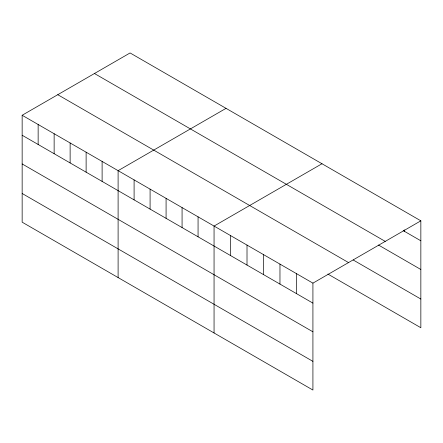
<?xml version="1.0" encoding="UTF-8"?>
<svg xmlns="http://www.w3.org/2000/svg" width="443" height="443" viewBox="0 0 443 443"><rect width="100%" height="100%" fill="white"/><g stroke="black" fill="none" stroke-linecap="round" stroke-linejoin="round"><path stroke-width="0.66" d="M22.15 115.263L312.919 283.138L312.919 390.05L22.15 222.176L22.15 115.263L130.081 52.95L420.85 220.824L420.85 327.737L327.875 274.056M226.035 108.352L118.104 170.666L118.104 277.573M321.989 163.749L214.058 226.063L214.058 332.97M312.919 283.138L420.85 220.824M403.196 230.609L420.85 240.804M94.464 73.516L385.233 241.391M378.483 245.029L420.85 269.494M353.176 259.975L420.85 299.047M57.767 94.702L348.536 262.577M22.15 135.242L312.919 303.117M22.15 163.932L312.919 331.807M22.15 193.486L312.919 361.361M404.37 229.911L404.37 231.29M296.445 273.624L296.445 293.604M279.965 264.111L279.965 284.09M263.491 254.603L263.491 274.577M247.011 245.09L247.011 265.064M230.537 235.576L230.537 255.556M198.065 216.826L198.065 236.806M182.073 207.595L182.073 227.575M166.081 198.364L166.081 218.338M150.088 189.128L150.088 209.107M134.096 179.897L134.096 199.876M102.111 161.429L102.111 181.409M86.119 152.198L86.119 172.177M70.127 142.962L70.127 162.941M54.135 133.731L54.135 153.71M38.142 124.5L38.142 144.479"/></g></svg>
